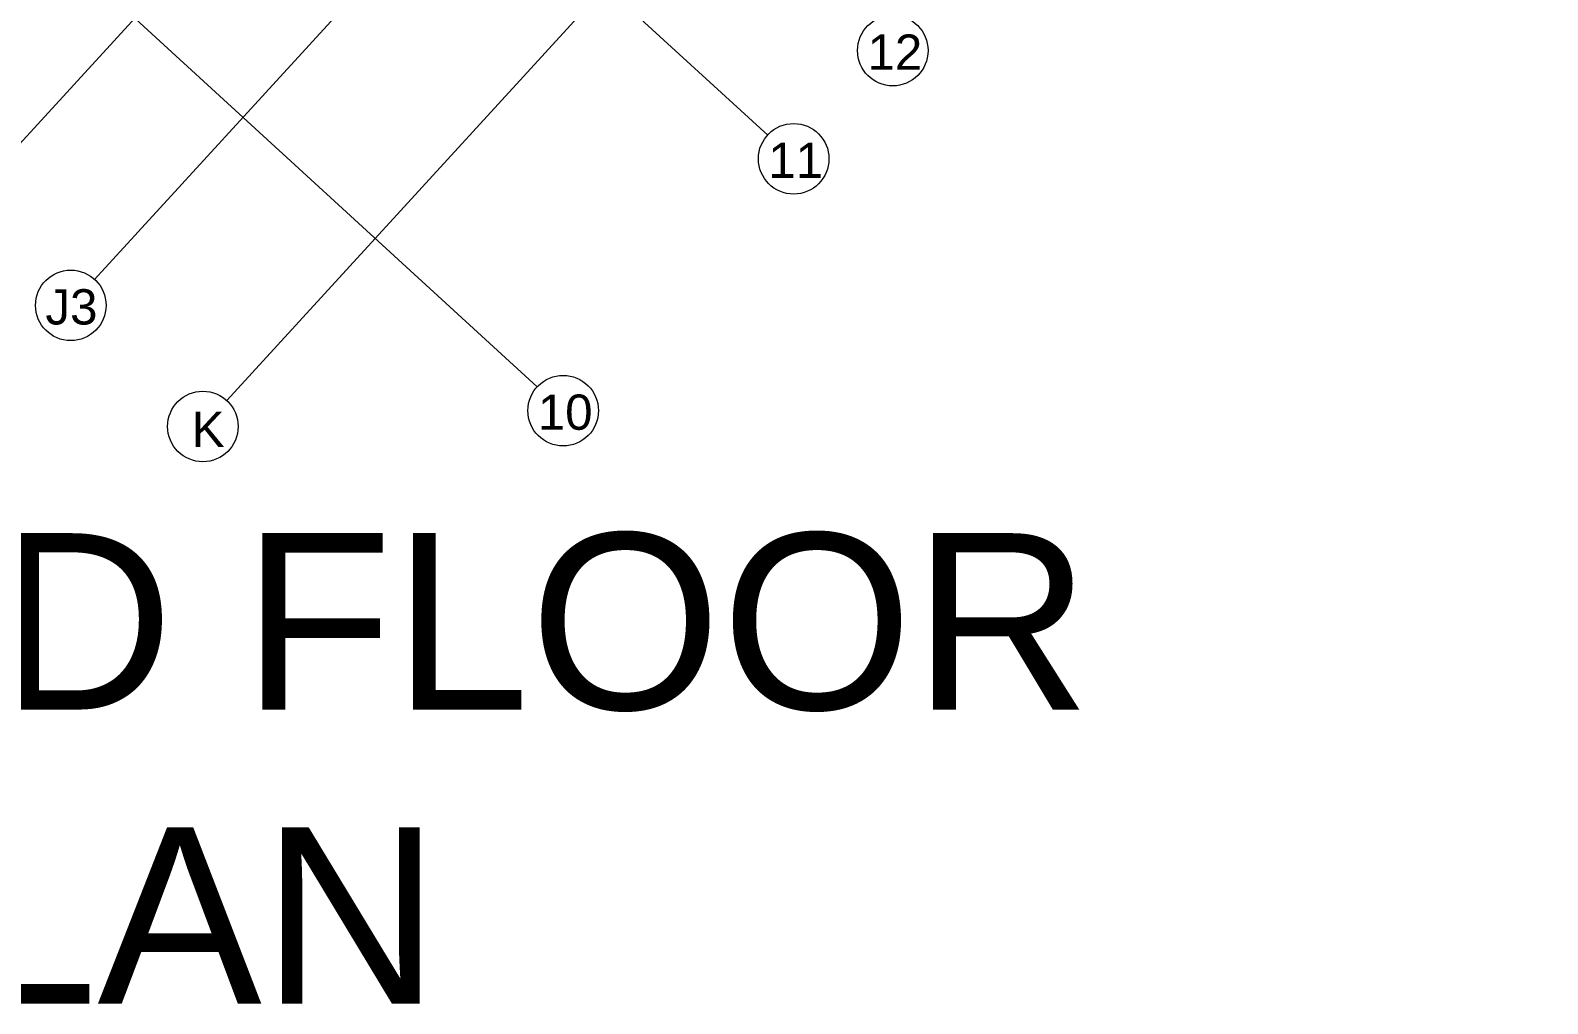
# Model space of a CAD drawing. Header units: metres. Extents: x 750 to 3116, y -341 to 1465.
# Drawn here: x 1608.08 to 1629.59, y 1055.23 to 1069.02 of the extents above; entities that cross this region are included whole.
import ezdxf

# ---------------------------------------------------------------- set-up
doc = ezdxf.new("R2010")
doc.units = ezdxf.units.M
doc.layers.add('Centre Line', color=7, linetype='Continuous', lineweight=13)
doc.layers.add('Text', color=7, linetype='Continuous')
doc.styles.get("Standard").update_dxf_attribs({"font": 'arial.ttf'})

msp = doc.modelspace()

# ---------------------------------------------------------------- linework, layer by layer
at = {"layer": 'Centre Line', "color": 30, "true_color": 0xf26722}
for p, q in [((1634.543, 1096.473), (1607.454, 1066.9)), ((1618.531, 1067.54), (1587.828, 1095.663)), ((1636.077, 1095.068), (1608.988, 1065.495)), ((1637.95, 1093.353), (1610.861, 1063.779)), ((1615.262, 1063.972), (1584.559, 1092.095))]:
    msp.add_line(p, q, dxfattribs=at)
for centre in [(1620.304, 1068.737), (1618.899, 1067.203), (1608.65, 1065.126), (1615.631, 1063.634), (1610.523, 1063.41)]:
    msp.add_circle(centre, 0.5, dxfattribs=at)

# ---------------------------------------------------------------- texts
at = {"layer": 'Text', "color": 30, "true_color": 0xf26722, "attachment_point": 1}
for s, width, gutter_width, heights, insert, char_height in [('12', 0.83687, 12.5, [0], (1619.945, 1068.965), 0.5), ('11', 0.83687, 12.5, [0], (1618.54, 1067.432), 0.5), ('J3', 0.5, 12.5, [0], (1608.291, 1065.355), 0.5), ('10', 0.83687, 12.5, [0], (1615.271, 1063.863), 0.5), ('K', 0.83687, 12.5, [0], (1610.364, 1063.621), 0.5), ('\\pi1.8609;SECOND FLOOR \\P\\pi11.44821;PLAN', 31.46395, 0, [8.606], (1593.309, 1061.898), 2.5)]:
    msp.add_mtext_dynamic_manual_height_columns(s, width=width, gutter_width=gutter_width, heights=heights, dxfattribs=dict(at, insert=insert, char_height=char_height))

doc.saveas('drawing.dxf')
